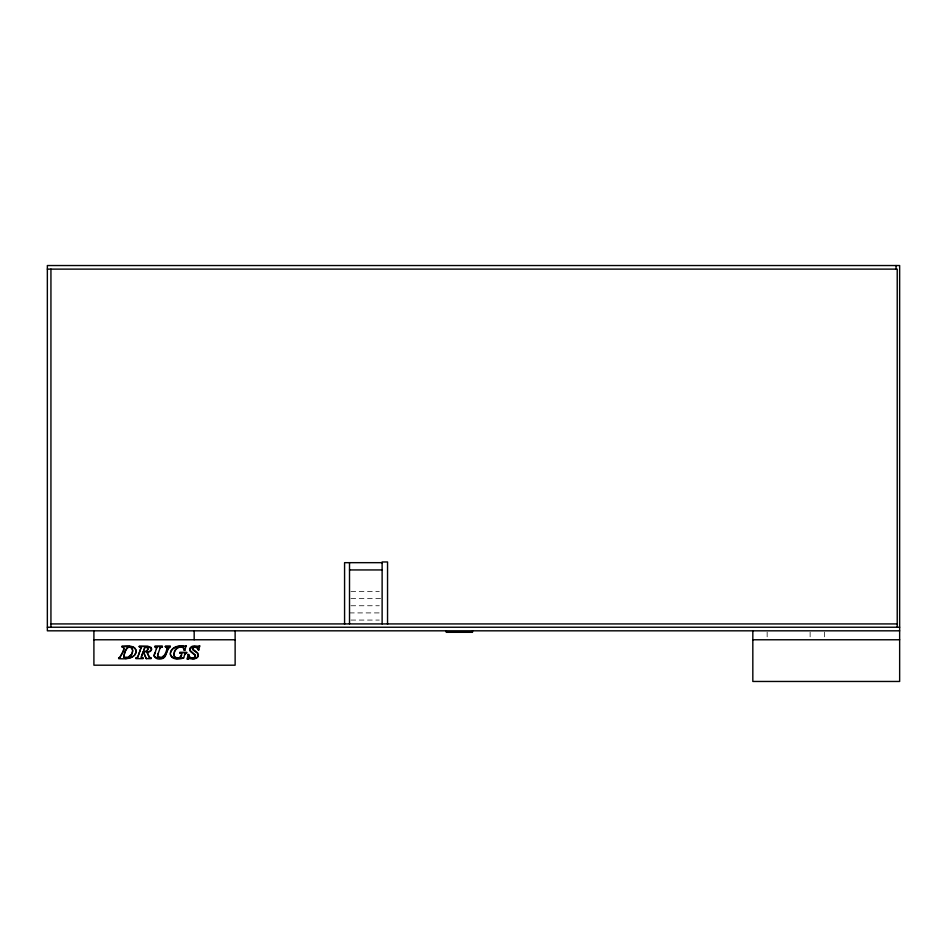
<?xml version="1.0" encoding="UTF-8"?>
<svg xmlns="http://www.w3.org/2000/svg" width="947" height="947" viewBox="0 0 947 947"><rect width="100%" height="100%" fill="white"/><g stroke="black" fill="none" stroke-linecap="round" stroke-linejoin="round"><path stroke-width="0.71" stroke-dasharray="4.74 3.55" d="M350.935 591.425L379.285 591.425M350.935 598.587L382.126 598.587M350.935 605.749L379.285 605.749M349.514 612.91L382.126 612.91M350.935 620.072L379.285 620.072M824.446 632.099L824.446 638.491M810.123 632.099L810.123 638.491M767.153 632.099L767.153 638.491"/><path stroke-width="1.42" d="M132.639 650.08L132.568 651.572A13.838 10.5 0 0 1 131.491 654.732C116.99 669.541 127.62 635.33 132.639 650.471M141.316 657.396L142.973 652.282L143.66 652.282L146.24 658.65L151.035 658.65L151.035 657.81L149.33 657.182L146.951 652.069L149.33 657.573L151.035 658.201M174.177 653.11L174.165 655.809M124.021 657.384C123.714 653.039 128.105 642.575 132.497 649.263M170.33 654.128C170.413 646.813 179.208 644.883 184.973 646.268L186.085 645.866L184.973 646.647C179.646 645.605 172.271 646.529 170.496 652.684M189.625 649.808C189.72 645.002 195.437 646.032 198.633 646.28L199.734 645.949L197.994 646.801L192.454 646.552L189.708 649.097M147.85 649.606L147.436 647.239L145.305 646.777L143.672 650.305M136.155 651.181C135.61 659.42 124.531 659.053 118.659 658.65L118.659 657.81L119.76 657.561C120.636 655.158 126.91 647.203 122.021 646.623M154.183 655.892L156.61 647.819M156.681 647.357L156.433 648.766M151.544 648.778L151.449 649.749A4.048 3.066 0 0 1 149.922 651.536L146.951 652.459M140.961 648.34L140.985 647.002L139.327 646.623M192.49 648.766C192.371 645.333 198.337 646.103 198.053 649.311M157.747 654.531L157.699 656.91C160.528 659.621 165.323 656.851 165.476 653.158M157.498 656.129L158.149 653.347M167.098 649.05L167.145 647.156L165.394 646.623M198.266 655.573L197.982 656.235A5.398 4.096 0 0 1 196.053 657.964C193.626 660.154 189.353 656.401 187.932 658.994L187.21 658.994L188.074 654.543L188.761 654.578C187.766 659.088 196.55 659.834 195.295 655.064L189.802 650.21M195.473 655.667C195.082 658.887 189.909 658.567 188.962 655.845M174.177 653.501C173.443 648.091 183.896 642.93 184.18 650.198L184.866 650.258L186.085 645.866M198.053 648.92L198.763 649.962L199.734 645.949M184.807 654.637L185.423 653.039L186.689 652.755L179.847 652.684C186.322 655.798 173.396 662.569 174.059 654.389M140.961 647.949L137.895 656.898M154.858 652.814C152.065 657.147 157.309 659.964 161.026 658.887C167.678 658.437 165.642 648.802 170.365 646.623M166.861 649.772L167.098 648.659M147.85 649.216L146.821 651.264L143.198 652.081L145.009 646.896M170.33 653.738C170.697 660.071 179.338 659.633 183.659 657.928L184.807 654.247M140.819 648.387L137.587 657.514L135.954 658.201M158.149 653.726L160.114 647.926M165.476 653.548L166.861 649.382M142.973 652.282C142.772 653.738 139.339 658.39 143.056 658.201M167.927 649.382L164.435 656.946L161.026 658.496M181.066 655.454C180.77 658.769 175.858 658.627 174.473 656.271M135.989 652.519L134.628 654.933M174.508 652.223C175.171 648.222 182.12 644.327 184.097 649.168M160.114 648.316L160.836 646.908L162.351 646.623M192.596 648.21L194.916 646.919L197.805 648.529M168.542 648.316L170.365 646.15L165.394 646.15L165.394 647.014L167.299 648.091M164.719 654.922L161.487 657.478L157.699 656.531M185.139 653.832L186.689 653.146L186.689 652.294L179.847 652.294L179.847 653.146L181.528 653.56M187.932 658.994L188.311 658.094M147.578 649.879L146.098 651.299L143.198 652.081M137.587 657.123L135.954 657.81L135.954 658.65L143.056 658.65L143.056 657.81L141.399 657.786M160.445 647.653L162.351 647.014L162.351 646.15L154.941 646.15L154.941 647.014L156.598 647.393L154.941 646.623M118.659 658.201L119.76 657.952C120.636 655.537 126.91 647.594 122.021 647.014L122.021 646.15C126.377 646.209 136.119 644.564 136.155 651.572M133.432 655.999L129.94 657.703L125.513 658.272M145.009 647.286L146.761 647.251L147.933 648.884M148.478 651.749L149.922 651.145A4.048 3.066 0 0 0 151.449 649.37M188.311 658.485L192.786 659.005L196.053 658.354A5.398 4.096 0 0 0 197.982 656.626L197.592 652.885L192.596 648.967M47.35 269.126L897.223 269.126L897.223 627.234M382.126 562.672L344.578 562.672L344.578 624.298M349.514 569.94L382.126 569.94M50.937 623.919L897.223 623.919M47.35 627.234L899.65 627.234M899.65 630.82L47.35 630.82L47.35 265.539L899.65 265.539L899.65 681.461L752.829 681.461L752.829 630.82M446.286 631.708L472.541 631.708L472.541 630.82M446.286 632.312L472.506 632.312M93.907 639.77L235.128 639.77M752.829 639.77L899.65 639.77M122.021 646.541C126.318 646.979 134.143 644.824 136.037 650.482M139.327 646.541L147.85 646.623L151.402 648.387M154.941 646.541L162.351 646.541M165.394 646.541L170.365 646.541M142.973 652.672L143.66 652.672L146.24 658.65M187.932 658.603L187.21 658.994M176.095 658.544L183.659 657.928M141.056 647.748L139.327 647.014L139.327 646.15L147.85 646.233L150.987 647.357L151.544 649.168M157.439 658.402L154.278 656.2M124.093 657.301L128.2 657.194L131.491 654.341A13.838 10.5 0 0 0 132.568 651.193M173.597 657.928L174.781 658.307M172.52 657.384L170.472 654.827M195.295 655.442L190.359 651.418L189.625 649.417M156.598 647.002L156.681 647.748M181.528 653.17L181.599 653.927M192.49 648.387L192.928 649.867L197.592 653.276L198.361 655.265M896.063 265.539L896.063 269.126M471.997 631.708L471.997 632.312M471.31 631.708L471.31 632.312M470.695 631.708L470.695 632.312M470.564 631.708L470.564 632.312M470.304 631.708L470.304 632.312M470.02 631.708L470.02 632.312M469.215 631.708L469.215 632.312M468.966 631.708L468.966 632.312M468.564 631.708L468.564 632.312M467.498 631.708L467.498 632.312M467.131 631.708L467.131 632.312M467.06 631.708L467.06 632.312M464.953 631.708L465.024 632.312M464.409 631.708L464.409 632.312M464.184 631.708L464.231 632.312M461.994 631.708L462.053 632.312M461.793 631.708L461.899 632.312M461.615 631.708L461.615 632.312M461.225 631.708L461.225 632.312M461.047 631.708L461.047 632.312M460.053 631.708L460.053 632.312M459.922 631.708L459.922 632.312M459.224 631.708L459.224 632.312M458.04 631.708L457.969 632.312M457.247 631.708L457.247 632.312M456.821 631.708L456.797 632.312M456.655 631.708L456.655 632.312M455.85 631.708L455.85 632.312M455.187 631.708L455.199 632.312M454.844 631.708L454.844 632.312M453.53 631.708L453.601 632.312M453.187 631.708L453.187 632.312M452.429 631.708L452.429 632.312M452.193 631.708L452.193 632.312M452.062 631.708L452.062 632.312M448.771 631.708L448.771 632.312M448.535 631.708L448.535 632.312M448.251 631.708L448.251 632.312M446.38 630.82L446.38 631.708M387.548 624.333L387.548 561.962L382.126 561.962L382.126 623.919M349.514 562.672L349.514 623.919M235.128 630.82L235.128 665.196L93.907 665.196L93.907 630.82M198.763 649.962L198.136 649.902M194.171 630.82L194.171 639.77M188.761 654.578L188.074 654.543M184.866 650.258L184.18 650.198M50.937 269.126L50.937 627.234M464.018 632.312L464.101 631.708L463.959 632.312M457.721 632.312L457.721 631.708L457.626 632.312M456.099 632.312L456.099 631.708L456.016 632.312"/></g></svg>
